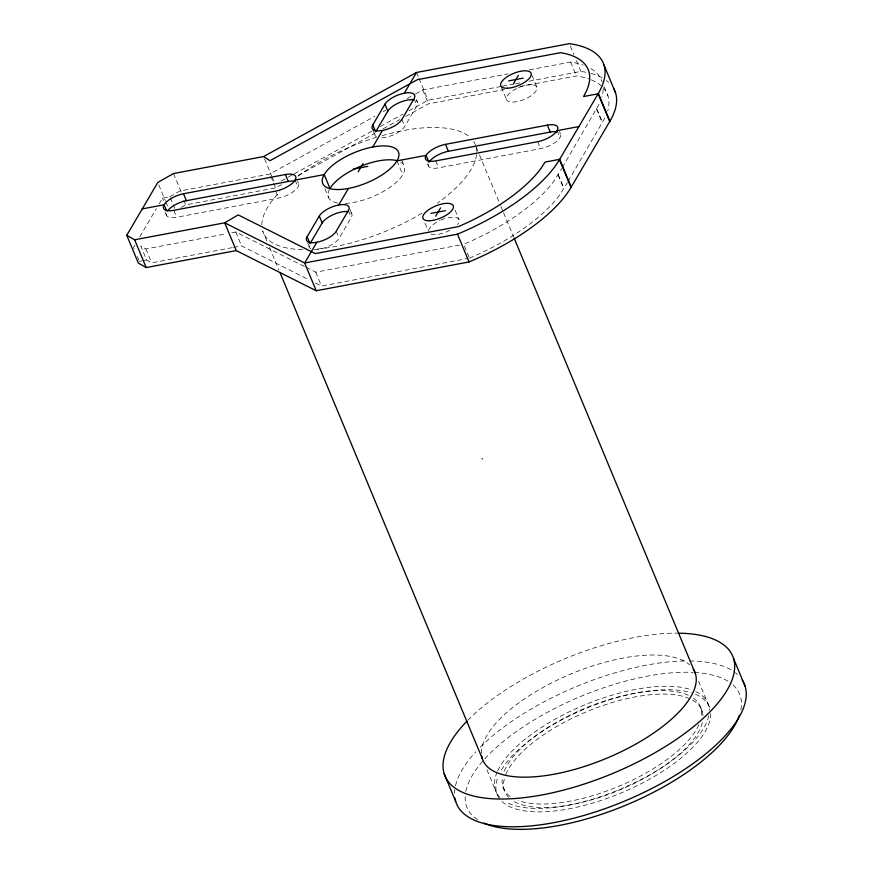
<?xml version="1.0" encoding="UTF-8"?>
<svg xmlns="http://www.w3.org/2000/svg" width="873" height="873" viewBox="0 0 873 873"><rect width="100%" height="100%" fill="white"/><g stroke="black" fill="none" stroke-linecap="round" stroke-linejoin="round"><path stroke-width="0.65" stroke-dasharray="4.37 3.27" d="M562.332 167.518L599.871 102.807M568.105 181.398L605.655 116.698M134.933 245.117L133.547 247.463L134.518 249.776M139.767 236.889L156.332 208.669M159.093 203.966L162.542 198.084L168.609 196.938M314.007 249.602A16.401 6.537 -22.6 0 0 339.128 238.187L351.284 217.475A16.401 6.537 -22.6 0 0 350.455 212.423M381.763 137.814A16.401 6.537 -22.6 0 0 404.777 126.367L416.934 105.655A16.401 6.537 -22.6 0 0 416.115 100.602M468.997 257.011L463.705 244.287L472.784 240.293A131.168 52.304 -22.6 0 0 553.973 180.995L561.645 168.685M469.478 258.168L478.568 254.174A131.168 52.304 -22.6 0 0 559.757 194.875L567.417 182.566M169.82 196.709L179.903 190.991L269.833 174.033L374.954 116.218M181.202 207.414L185.676 204.871L275.606 187.913L281.575 184.629M383.312 111.624L385.702 110.314M407.211 98.485L414.369 94.546M415.57 93.891L422.739 89.952L508.042 73.867M281.139 181.027L287.108 177.743M288.297 177.088L293.077 174.458M294.277 173.803L371.92 131.103M380.29 126.509L402.977 114.025M408.957 110.74L428.065 100.231L501.157 86.449M298.304 175.429L374.757 133.394M383.116 128.789L399.845 119.601M405.814 116.316L428.512 103.832L504.485 89.504M529.365 69.84L570.68 62.048L576.769 63.183A131.168 52.304 -22.6 0 1 583.219 65.071M502.488 86.198L514.448 83.939M515.779 83.699L521.094 82.695M529.06 81.189L580.894 71.411A139.374 55.577 -22.6 0 1 588.577 72.841M520.483 86.492L576.464 75.929L582.542 77.064A131.168 52.304 -22.6 0 1 589.002 78.952M166.23 213.765A16.401 6.537 -22.6 0 0 176.684 217.257L278.563 198.04A16.401 6.537 -22.6 0 0 295.009 190.39A16.401 6.537 -22.6 0 0 297.158 181.966M428.207 164.364A16.401 6.537 -22.6 0 0 438.661 167.856L540.54 148.639A16.401 6.537 -22.6 0 0 556.996 141A16.401 6.537 -22.6 0 0 559.135 132.565M232.305 247.637L151.64 262.849L146.609 259.979L140.826 246.099L145.856 248.969L226.533 233.757M231.814 232.764L235.786 232.011L304.841 266.702M139.331 261.354L141.753 260.896M142.965 260.667L146.609 259.979M233.626 247.386L241.57 245.891L309.413 279.982M306.063 267.313L315.753 272.18L461.031 244.789M315.469 283.027L321.526 286.06L468.146 258.419M481.809 458.914L482.529 458.772M604.105 86.656L607.957 95.91M596.783 108.819L602.556 122.7M570.342 46.062L573.856 54.519M576.366 60.553L580.894 71.411M596.63 109.092L602.403 122.984M570.68 62.048L576.464 75.929M559.484 131.528L560.444 133.842M557.072 130.677L559.964 137.618M531.93 75.296L536.742 86.864M558.218 174.524L563.991 188.404M558.043 174.807L563.816 188.688M537.659 141.699L540.54 148.639M501.375 87.18L506.667 99.904M476.342 147.341L478.961 153.637M479.484 154.892L500.447 205.253M500.971 206.519L503.066 211.55M503.59 212.816L513.553 236.736M698.531 681.126L709.858 708.33A114.778 45.767 -22.6 0 0 694.722 693.97M700.79 707.894L702.23 711.375M416.508 72.47L418.516 77.293M419.018 78.505L428.065 100.231M422.739 89.952L428.512 103.832M416.454 99.566L417.414 101.879M414.042 98.714L416.934 105.655M435.769 160.916L438.661 167.856M455.084 210.142L458.936 219.396M427.53 163.775L428.49 166.088M401.886 119.426L404.777 126.367M401.547 159.53L403.959 165.313M425.009 223.182L427.901 230.123M396.975 160.861L402.748 174.742M372.782 129.837L375.183 135.631M482.027 458.5L482.311 459.187M349.844 209.084L351.764 213.71M348.392 210.535L351.284 217.475M324.92 188.644L328.772 197.909M336.236 231.247L339.128 238.187M297.497 180.929L298.468 183.243M295.096 180.078L297.977 187.018M307.612 242.825L309.533 247.452M315.753 272.18L321.526 286.06M264.606 158.962L271.645 175.866M272.147 177.066L274.155 181.9M270.794 176.346L273.194 182.13M273.686 183.286L275.606 187.913M275.672 191.1L278.563 198.04M502.913 786.759L504.354 790.229M266.887 241.09L262.697 231.018A114.778 45.767 -22.6 0 0 303.477 249.623M269.506 247.386L278.945 270.041M486.97 769.8L496.737 793.262M235.786 232.011L241.57 245.891M173.541 173.531L181.071 191.634M183.756 200.244L185.676 204.871M170.3 197.865L172.712 203.649M173.192 204.806L174.644 208.276M173.792 210.317L176.684 217.257M158.777 184.901L165.313 200.594M165.815 201.794L167.823 206.628M162.542 198.084L163.513 200.397M165.062 212.019L166.514 215.489M145.856 248.969L151.64 262.849M137.399 256.717L138.851 260.198M590.956 73.441A139.374 55.577 -22.6 0 1 604.542 79.225M606.44 80.534A139.374 55.577 -22.6 0 1 608.59 82.291M376.492 136.908A16.401 6.537 -22.6 0 1 374.91 133.907M400.696 162.116A40.998 16.347 -22.6 0 1 391.802 186.025A40.998 16.347 -22.6 0 1 345.206 203.387M337.644 202.972A40.998 16.347 -22.6 0 1 329.394 189.539M518.638 87.584A16.401 6.537 -22.6 0 1 536.459 90.279A16.401 6.537 -22.6 0 1 511.142 102.054A16.401 6.537 -22.6 0 1 516.707 88.489M440.832 220.116A16.401 6.537 -22.6 0 1 456.23 217.563A16.401 6.537 -22.6 0 1 457.387 224.656M449.846 230.33A16.401 6.537 -22.6 0 1 430.171 233.713M428.578 230.712A16.401 6.537 -22.6 0 1 439.861 220.553M310.843 248.729A16.401 6.537 -22.6 0 1 309.249 245.728M603.178 87.726A131.168 52.304 -22.6 0 1 607.717 111.046M591.348 79.858A131.168 52.304 -22.6 0 1 602.315 86.82M603.178 89.221A131.168 52.304 -22.6 0 1 601.934 97.165M590.846 68.596A131.168 52.304 -22.6 0 1 602.174 82.029M476.156 147.33A114.778 45.767 -22.6 0 1 476.658 151.269M476.516 154.608A114.778 45.767 -22.6 0 1 437.406 203.136M421.954 213.208A114.778 45.767 -22.6 0 1 314.684 249.263M261.845 224.743A114.778 45.767 -22.6 0 1 279.927 191.809M298.042 176.193A114.778 45.767 -22.6 0 1 376.165 137.388M382.167 135.599A114.778 45.767 -22.6 0 1 470.132 137.377M473.635 141.437A114.778 45.767 -22.6 0 1 475.818 146.086M481.438 753.377A114.778 45.767 -22.6 0 1 569.36 674.633A114.778 45.767 -22.6 0 1 689.725 664.92M692.529 700.113A106.571 42.493 -22.6 0 1 703.016 716.176M702.307 722.528A106.571 42.493 -22.6 0 1 617.527 790.894A106.571 42.493 -22.6 0 1 511.709 799.974M508.708 797.42A106.571 42.493 -22.6 0 1 504.921 776.839M505.762 774.547A106.571 42.493 -22.6 0 1 588.511 710.928A106.571 42.493 -22.6 0 1 690.445 699.033M693.446 698.16A106.571 42.493 -22.6 0 1 701.106 717.955M698.902 724.732A106.571 42.493 -22.6 0 1 618.848 786.278A106.571 42.493 -22.6 0 1 518.169 800.541M510.258 796.503A106.571 42.493 -22.6 0 1 502.597 776.697M504.31 771.077A106.571 42.493 -22.6 0 1 589.286 706.563A106.571 42.493 -22.6 0 1 691.089 696.643M695.716 691.569A114.778 45.767 -22.6 0 1 709.258 710.044M708.756 715.696A114.778 45.767 -22.6 0 1 621.336 788.788A114.778 45.767 -22.6 0 1 505.74 801.916M499.978 797.54A114.778 45.767 -22.6 0 1 496.802 772.911M497.708 770.815A114.778 45.767 -22.6 0 1 584.343 705.035A114.778 45.767 -22.6 0 1 691.983 690.019M710.698 713.514A114.778 45.767 -22.6 0 1 618.324 794.103A114.778 45.767 -22.6 0 1 499.672 798.981M498.92 797.911A114.778 45.767 -22.6 0 1 498.243 776.381M501.418 770.008A114.778 45.767 -22.6 0 1 587.769 707.697A114.778 45.767 -22.6 0 1 691.187 692.736M467.808 720.29A155.841 62.136 -22.6 0 1 676.859 633.154M454.571 793.241A155.841 62.136 -22.6 0 1 454.833 789.421M455.51 785.667A155.841 62.136 -22.6 0 1 475.84 751.762M480.281 747.124A155.841 62.136 -22.6 0 1 687.106 660.926M689.714 660.937A155.841 62.136 -22.6 0 1 734.346 671.948M735.404 672.734A155.841 62.136 -22.6 0 1 737.369 674.382M733.047 684.978A147.624 58.862 -22.6 0 1 740.784 710.109M477.466 819.638A147.624 58.862 -22.6 0 1 465.265 795.183M465.8 791.484A147.624 58.862 -22.6 0 1 551.801 709.967A147.624 58.862 -22.6 0 1 693.238 672.406M694.537 672.483A147.624 58.862 -22.6 0 1 731.181 683.428"/><path stroke-width="1.31" d="M598.354 93.422L559.451 159.694A139.374 55.577 -22.6 0 1 457.485 234.171L304.666 262.98L224.699 222.811L134.638 239.791L126.771 235.295L157.773 182.479L173.541 173.531L263.602 156.551L416.508 72.47L569.338 43.65A139.374 55.577 -22.6 0 1 598.354 93.422L609.911 121.194L571.007 187.455A139.374 55.577 -22.6 0 1 469.041 261.933L316.222 290.753L236.256 250.584L146.195 267.564L138.327 263.068L126.771 235.295M348.218 211.681A16.401 6.537 -22.6 0 0 322.17 222.964L310.013 243.676L307.132 236.736L319.289 216.024A16.401 6.537 -22.6 0 1 338.702 205.002L348.425 188.437M413.867 99.849A16.401 6.537 -22.6 0 0 387.83 111.144L375.663 131.856L372.782 124.915L384.938 104.203A16.401 6.537 -22.6 0 1 404.352 93.171L416.508 72.47M338.702 205.002A16.401 6.537 -22.6 0 1 348.392 210.535L336.236 231.247A16.401 6.537 -22.6 0 1 316.823 242.279L304.666 262.98L316.222 290.753M358.159 171.872L363.015 163.578M372.749 147.013L382.472 130.448A16.401 6.537 -22.6 0 0 401.886 119.426L414.042 98.714A16.401 6.537 -22.6 0 0 404.352 93.171M435.682 216.177L440.549 207.894M513.499 83.644L518.355 75.362M508.653 80.873L523.2 78.133M142.266 208.887L164.102 204.773A16.401 6.537 -22.6 0 1 183.516 193.751L285.406 174.535A16.401 6.537 -22.6 0 1 295.096 180.078L324.199 174.589L329.983 188.47A40.998 16.347 -22.6 0 1 360.68 166.274A40.998 16.347 -22.6 0 1 397.586 160.818M396.975 160.861L426.079 155.372A16.401 6.537 -22.6 0 1 445.503 144.351L547.382 125.134A16.401 6.537 -22.6 0 1 557.072 130.677L578.919 126.552M167.474 210.982A16.401 6.537 -22.6 0 1 186.407 200.692L288.286 181.475A16.401 6.537 -22.6 0 1 294.91 181.213M353.314 169.1L367.86 166.35M429.451 161.581A16.401 6.537 -22.6 0 1 448.384 151.291L550.274 132.074A16.401 6.537 -22.6 0 1 556.898 131.812M430.836 213.405L445.394 210.666M263.602 156.551L270.008 160.708L417.403 79.661L560.477 52.686L564.962 53.515A122.962 49.03 -22.6 0 1 586.623 90.672L583.601 96.543L598.147 93.793L609.703 121.565M604.018 65.104L615.574 92.865M547.382 125.134L550.274 132.074M571.248 187.084L559.68 159.312L545.134 162.062L541.162 168.107A122.962 49.03 -22.6 0 1 465.047 223.695L458.358 226.631L315.284 253.617L238.198 214.889L224.699 222.811L236.256 250.584M559.451 159.694L571.007 187.455M733.527 658.438L745.084 686.2M514.077 237.991L695.41 673.629M445.503 144.351L448.384 151.291M428.97 162.313L426.079 155.372A16.401 6.537 -22.6 0 0 435.769 160.916L537.659 141.699A16.401 6.537 -22.6 0 0 557.072 130.677M457.485 234.171L469.041 261.933M384.938 104.203L387.83 111.144M319.289 216.024L322.17 222.964M285.406 174.535L288.286 181.475M279.993 272.562L482.289 758.561M444.171 773.751L455.728 801.512M183.516 193.751L186.407 200.692M166.514 210.557L164.102 204.773A16.401 6.537 -22.6 0 0 173.792 210.317L275.672 191.1A16.401 6.537 -22.6 0 0 295.096 180.078M134.638 239.791L146.195 267.564M613.544 88.293A139.374 55.577 -22.6 0 1 609.911 121.194M382.472 130.448A16.401 6.537 -22.6 0 1 372.782 124.915M316.823 242.279A16.401 6.537 -22.6 0 1 307.132 236.736M693.227 668.98A114.778 45.767 -22.6 0 1 605.371 758.79A114.778 45.767 -22.6 0 1 481.7 756.029M678.157 633.165A155.841 62.136 -22.6 0 1 706.443 715.303A155.841 62.136 -22.6 0 1 505.696 798.97A155.841 62.136 -22.6 0 1 466.902 721.218M742.115 679.892A155.841 62.136 -22.6 0 1 622.831 801.829A155.841 62.136 -22.6 0 1 454.92 798.086M739.398 715.249A147.624 58.862 -22.6 0 1 738.405 717.89M737.936 719.046A147.624 58.862 -22.6 0 1 623.999 805.943A147.624 58.862 -22.6 0 1 483.893 823.119M339.422 189.506A40.998 16.347 -22.6 0 0 398.885 155.743A40.998 16.347 -22.6 0 0 343.449 157.937A40.998 16.347 -22.6 0 0 339.422 189.506M507.464 88.217A16.401 6.537 -22.6 0 0 531.242 74.707A16.401 6.537 -22.6 0 0 509.068 75.591A16.401 6.537 -22.6 0 0 507.464 88.217M429.658 220.749A16.401 6.537 -22.6 0 0 453.436 207.239A16.401 6.537 -22.6 0 0 431.262 208.123A16.401 6.537 -22.6 0 0 429.658 220.749"/></g></svg>
